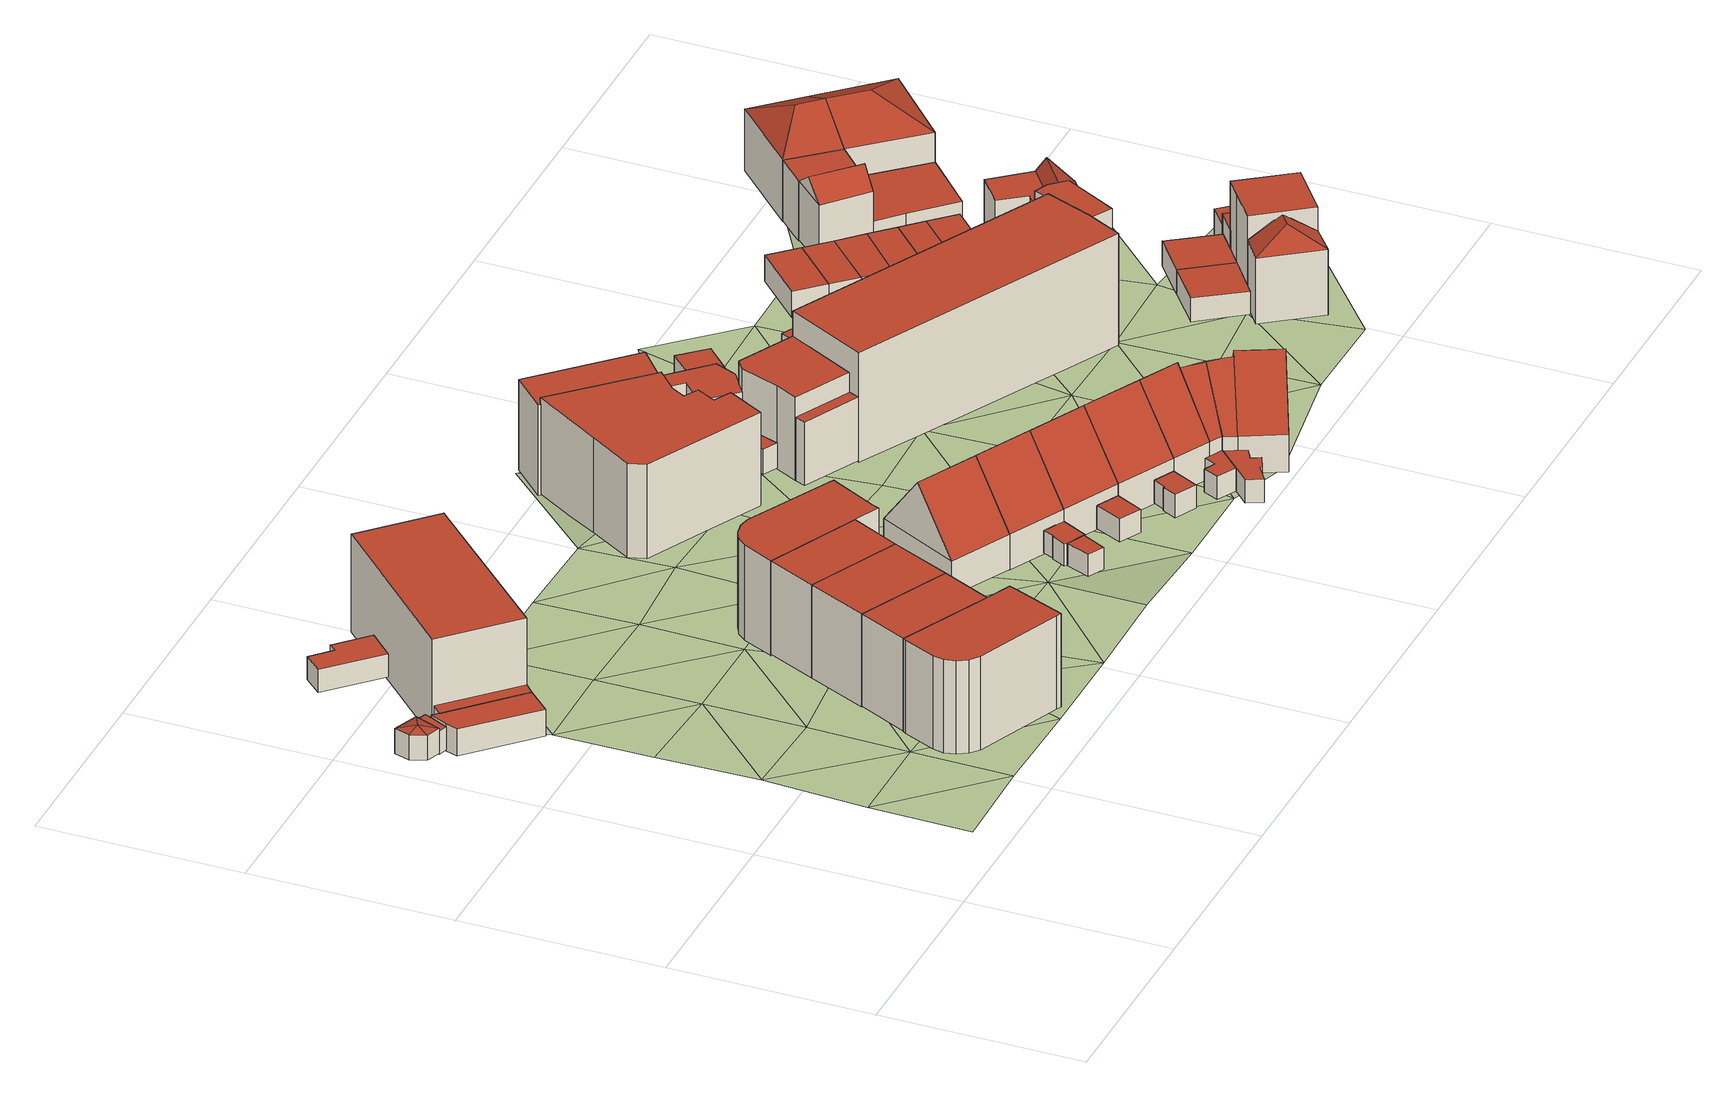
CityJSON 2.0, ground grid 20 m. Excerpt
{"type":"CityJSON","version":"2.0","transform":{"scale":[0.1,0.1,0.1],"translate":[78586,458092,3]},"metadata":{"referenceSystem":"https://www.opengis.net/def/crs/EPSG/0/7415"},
"CityObjects":{
"building1":{"type":"Building","attributes":{"validity":"0"},"children":["building1-1","building1-2","building1-3","building1-4","building1-5","building1-6"]},
"building1-1":{"type":"BuildingPart","attributes":{"roofType":"1000","RelativeEavesHeight":2.4,"RelativeRidgeHeight":2.4,"AbsoluteEavesHeight":6.86,"AbsoluteRidgeHeight":6.86,"validity":"0"},"parents":["building1"],"geometry":[{"type":"Solid","lod":"2","boundaries":[[[[0,1,2,3]],[[1,4,5,2]],[[4,6,7,5]],[[6,8,9,7]],[[8,10,11,9]],[[10,0,3,11]],[[10,8,6,4,1,0]],[[3,2,5,7,9,11]]]],"semantics":{"surfaces":[{"type":"WallSurface"},{"type":"RoofSurface","Direction":155.32,"Slope":90},{"type":"GroundSurface"}],"values":[[0,0,0,0,0,0,1,2]]}}]},
"building1-2":{"type":"BuildingPart","attributes":{"roofType":"1000","RelativeEavesHeight":10.19,"RelativeRidgeHeight":10.19,"AbsoluteEavesHeight":14.27,"AbsoluteRidgeHeight":14.27,"validity":"0"},"parents":["building1"],"geometry":[{"type":"Solid","lod":"2","boundaries":[[[[12,13,14,15]],[[13,16,17,14]],[[16,18,19,17]],[[18,12,15,19]],[[18,16,13,12]],[[15,14,17,19]]]],"semantics":{"surfaces":[{"type":"WallSurface"},{"type":"RoofSurface","Direction":0,"Slope":90},{"type":"GroundSurface"}],"values":[[0,0,0,0,1,2]]}}]},
"building1-3":{"type":"BuildingPart","attributes":{"roofType":"1070","RelativeEavesHeight":2.57,"RelativeRidgeHeight":3.01,"AbsoluteEavesHeight":7.41,"AbsoluteRidgeHeight":7.85,"validity":"0"},"parents":["building1"],"geometry":[{"type":"Solid","lod":"2","boundaries":[[[[20,21,22,23]],[[21,24,25,22]],[[24,26,27,25]],[[26,28,29,27]],[[28,20,23,29]],[[21,20,30]],[[24,21,30]],[[26,24,30]],[[28,26,30]],[[20,28,30]],[[23,22,25,27,29]]]],"semantics":{"surfaces":[{"type":"WallSurface"},{"type":"RoofSurface","Direction":198.04,"Slope":72.34},{"type":"RoofSurface","Direction":246.57,"Slope":67.33},{"type":"RoofSurface","Direction":289.23,"Slope":70.92},{"type":"RoofSurface","Direction":20.93,"Slope":73.2},{"type":"RoofSurface","Direction":110.12,"Slope":71.94},{"type":"GroundSurface"}],"values":[[0,0,0,0,0,1,2,3,4,5,6]]}}]},
"building1-4":{"type":"BuildingPart","attributes":{"roofType":"1000","RelativeEavesHeight":2.36,"RelativeRidgeHeight":2.36,"AbsoluteEavesHeight":7.11,"AbsoluteRidgeHeight":7.11,"validity":"0"},"parents":["building1"],"geometry":[{"type":"Solid","lod":"2","boundaries":[[[[31,32,33,34]],[[32,35,36,33]],[[35,37,38,36]],[[37,39,40,38]],[[39,31,34,40]],[[39,37,35,32,31]],[[34,33,36,38,40]]]],"semantics":{"surfaces":[{"type":"WallSurface"},{"type":"RoofSurface","Direction":0,"Slope":90},{"type":"GroundSurface"}],"values":[[0,0,0,0,0,1,2]]}}]},
"building1-5":{"type":"BuildingPart","attributes":{"roofType":"1000","RelativeEavesHeight":2.87,"RelativeRidgeHeight":2.87,"AbsoluteEavesHeight":7.41,"AbsoluteRidgeHeight":7.41,"validity":"0"},"parents":["building1"],"geometry":[{"type":"Solid","lod":"2","boundaries":[[[[41,42,43,44]],[[42,45,46,43]],[[45,47,48,46]],[[47,41,44,48]],[[47,45,42,41]],[[44,43,46,48]]]],"semantics":{"surfaces":[{"type":"WallSurface"},{"type":"RoofSurface","Direction":0,"Slope":90},{"type":"GroundSurface"}],"values":[[0,0,0,0,1,2]]}}]},
"building1-6":{"type":"BuildingPart","attributes":{"roofType":"1000","RelativeEavesHeight":2.84,"RelativeRidgeHeight":2.84,"AbsoluteEavesHeight":7.41,"AbsoluteRidgeHeight":7.41,"validity":"0"},"parents":["building1"],"geometry":[{"type":"Solid","lod":"2","boundaries":[[[[49,50,51,52]],[[50,53,54,51]],[[53,55,56,54]],[[55,47,57,56]],[[47,49,52,57]],[[47,55,53,50,49]],[[52,51,54,56,57]]]],"semantics":{"surfaces":[{"type":"WallSurface"},{"type":"RoofSurface","Direction":0,"Slope":90},{"type":"GroundSurface"}],"values":[[0,0,0,0,0,1,2]]}}]},
"building2":{"type":"Building","attributes":{"roofType":"1000","RelativeEavesHeight":9.72,"RelativeRidgeHeight":9.72,"AbsoluteEavesHeight":13.99,"AbsoluteRidgeHeight":13.99,"validity":"0"},"geometry":[{"type":"Solid","lod":"2","boundaries":[[[[58,59,60,61]],[[59,62,63,60]],[[62,64,65,63]],[[64,66,67,65]],[[66,68,69,67]],[[68,70,71,69]],[[70,72,73,71]],[[72,74,75,73]],[[74,76,77,75]],[[76,78,79,77]],[[78,80,81,79]],[[80,58,61,81]],[[80,78,76,74,72,70,68,66,64,62,59,58]],[[61,60,63,65,67,69,71,73,75,77,79,81]]]],"semantics":{"surfaces":[{"type":"WallSurface"},{"type":"RoofSurface","Direction":0,"Slope":90},{"type":"GroundSurface"}],"values":[[0,0,0,0,0,0,0,0,0,0,0,0,1,2]]}}]},
"building3":{"type":"Building","attributes":{"roofType":"1000","RelativeEavesHeight":9.61,"RelativeRidgeHeight":9.61,"AbsoluteEavesHeight":13.99,"AbsoluteRidgeHeight":13.99,"validity":"0"},"geometry":[{"type":"Solid","lod":"2","boundaries":[[[[78,76,82,83]],[[76,84,85,82]],[[84,86,87,85]],[[86,78,83,87]],[[86,84,76,78]],[[83,82,85,87]]]],"semantics":{"surfaces":[{"type":"WallSurface"},{"type":"RoofSurface","Direction":0,"Slope":90},{"type":"GroundSurface"}],"values":[[0,0,0,0,1,2]]}}]},
"building4":{"type":"Building","attributes":{"roofType":"1000","RelativeEavesHeight":9.65,"RelativeRidgeHeight":9.65,"AbsoluteEavesHeight":13.99,"AbsoluteRidgeHeight":13.99,"validity":"0"},"geometry":[{"type":"Solid","lod":"2","boundaries":[[[[86,84,88,89]],[[84,90,91,88]],[[90,92,93,91]],[[92,86,89,93]],[[92,90,84,86]],[[89,88,91,93]]]],"semantics":{"surfaces":[{"type":"WallSurface"},{"type":"RoofSurface","Direction":0,"Slope":90},{"type":"GroundSurface"}],"values":[[0,0,0,0,1,2]]}}]},
"building5":{"type":"Building","attributes":{"roofType":"1000","RelativeEavesHeight":9.74,"RelativeRidgeHeight":9.74,"AbsoluteEavesHeight":13.99,"AbsoluteRidgeHeight":13.99,"validity":"0"},"geometry":[{"type":"Solid","lod":"2","boundaries":[[[[92,90,91,93]],[[90,94,95,91]],[[94,96,97,95]],[[96,92,93,97]],[[96,94,90,92]],[[93,91,95,97]]]],"semantics":{"surfaces":[{"type":"WallSurface"},{"type":"RoofSurface","Direction":0,"Slope":90},{"type":"GroundSurface"}],"values":[[0,0,0,0,1,2]]}}]},
"building6":{"type":"Building","attributes":{"roofType":"1000","RelativeEavesHeight":9.88,"RelativeRidgeHeight":9.88,"AbsoluteEavesHeight":13.99,"AbsoluteRidgeHeight":13.99,"validity":"0"},"geometry":[{"type":"Solid","lod":"2","boundaries":[[[[98,99,100,101]],[[99,96,102,100]],[[96,94,103,102]],[[94,104,105,103]],[[104,106,107,105]],[[106,108,109,107]],[[108,110,111,109]],[[110,112,113,111]],[[112,114,115,113]],[[114,116,117,115]],[[116,98,101,117]],[[116,114,112,110,108,106,104,94,96,99,98]],[[101,100,102,103,105,107,109,111,113,115,117]]]],"semantics":{"surfaces":[{"type":"WallSurface"},{"type":"RoofSurface","Direction":0,"Slope":90},{"type":"GroundSurface"}],"values":[[0,0,0,0,0,0,0,0,0,0,0,1,2]]}}]},
"building7":{"type":"Building","attributes":{"roofType":"1030","RelativeEavesHeight":3.64,"RelativeRidgeHeight":9.57,"AbsoluteEavesHeight":7.64,"AbsoluteRidgeHeight":13.56,"validity":"0"},"geometry":[{"type":"Solid","lod":"2","boundaries":[[[[118,119,120,121]],[[119,122,123,120]],[[122,124,125,123]],[[124,118,121,125]],[[122,119,126]],[[118,124,127]],[[119,118,127,126]],[[124,122,126,127]],[[121,120,123,125]]]],"semantics":{"surfaces":[{"type":"WallSurface"},{"type":"RoofSurface","Direction":206.89,"Slope":37.78},{"type":"RoofSurface","Direction":26.82,"Slope":37.78},{"type":"GroundSurface"}],"values":[[0,0,0,0,0,0,1,2,3]]}}]},
"building8":{"type":"Building","attributes":{"validity":"0"},"children":["building8-1","building8-2","building8-3"]},
"building8-1":{"type":"BuildingPart","attributes":{"roofType":"1030","RelativeEavesHeight":3.71,"RelativeRidgeHeight":9.63,"AbsoluteEavesHeight":7.64,"AbsoluteRidgeHeight":13.56,"validity":"0"},"parents":["building8"],"geometry":[{"type":"Solid","lod":"2","boundaries":[[[[128,118,129,130]],[[118,124,131,129]],[[124,132,133,131]],[[132,128,130,133]],[[124,118,127]],[[128,132,134]],[[118,128,134,127]],[[132,124,127,134]],[[130,129,131,133]]]],"semantics":{"surfaces":[{"type":"WallSurface"},{"type":"RoofSurface","Direction":206.89,"Slope":37.84},{"type":"RoofSurface","Direction":26.81,"Slope":37.84},{"type":"GroundSurface"}],"values":[[0,0,0,0,0,0,1,2,3]]}}]},
"building8-2":{"type":"BuildingPart","attributes":{"roofType":"1000","RelativeEavesHeight":2.31,"RelativeRidgeHeight":2.31,"AbsoluteEavesHeight":6.4,"AbsoluteRidgeHeight":6.4,"validity":"0"},"parents":["building8"],"geometry":[{"type":"Solid","lod":"2","boundaries":[[[[135,136,137,138]],[[136,139,140,137]],[[139,141,142,140]],[[141,143,144,142]],[[143,145,146,144]],[[145,147,148,146]],[[147,135,138,148]],[[147,145,143,141,139,136,135]],[[138,137,140,142,144,146,148]]]],"semantics":{"surfaces":[{"type":"WallSurface"},{"type":"RoofSurface","Direction":0,"Slope":90},{"type":"GroundSurface"}],"values":[[0,0,0,0,0,0,0,1,2]]}}]},
"building8-3":{"type":"BuildingPart","attributes":{"roofType":"1000","RelativeEavesHeight":2.27,"RelativeRidgeHeight":2.27,"AbsoluteEavesHeight":6.37,"AbsoluteRidgeHeight":6.37,"validity":"0"},"parents":["building8"],"geometry":[{"type":"Solid","lod":"2","boundaries":[[[[149,150,151,152]],[[150,153,154,151]],[[153,139,140,154]],[[139,149,152,140]],[[139,153,150,149]],[[152,151,154,140]]]],"semantics":{"surfaces":[{"type":"WallSurface"},{"type":"RoofSurface","Direction":0,"Slope":90},{"type":"GroundSurface"}],"values":[[0,0,0,0,1,2]]}}]},
"building9":{"type":"Building","attributes":{"validity":"0"},"children":["building9-1","building9-2"]},
"building9-1":{"type":"BuildingPart","attributes":{"roofType":"1000","RelativeEavesHeight":3,"RelativeRidgeHeight":3,"AbsoluteEavesHeight":7.02,"AbsoluteRidgeHeight":7.02,"validity":"0"},"parents":["building9"],"geometry":[{"type":"Solid","lod":"2","boundaries":[[[[155,156,157,158]],[[156,159,160,157]],[[159,161,162,160]],[[161,163,164,162]],[[163,165,166,164]],[[165,155,158,166]],[[165,163,161,159,156,155]],[[158,157,160,162,164,166]]]],"semantics":{"surfaces":[{"type":"WallSurface"},{"type":"RoofSurface","Direction":0,"Slope":90},{"type":"GroundSurface"}],"values":[[0,0,0,0,0,0,1,2]]}}]},
"building9-2":{"type":"BuildingPart","attributes":{"roofType":"1000","RelativeEavesHeight":10.02,"RelativeRidgeHeight":10.02,"AbsoluteEavesHeight":13.62,"AbsoluteRidgeHeight":13.62,"validity":"0"},"parents":["building9"],"geometry":[{"type":"Solid","lod":"2","boundaries":[[[[167,168,169,170]],[[168,171,172,169]],[[171,173,174,172]],[[173,175,176,174]],[[175,177,178,176]],[[177,179,180,178]],[[179,181,182,180]],[[181,183,184,182]],[[183,185,186,184]],[[185,187,188,186]],[[187,189,190,188]],[[189,167,170,190]],[[189,187,185,183,181,179,177,175,173,171,168,167]],[[170,169,172,174,176,178,180,182,184,186,188,190]]]],"semantics":{"surfaces":[{"type":"WallSurface"},{"type":"RoofSurface","Direction":180,"Slope":90},{"type":"GroundSurface"}],"values":[[0,0,0,0,0,0,0,0,0,0,0,0,1,2]]}}]},
"building10":{"type":"Building","attributes":{"validity":"0"},"children":["building10-1","building10-2"]},
"building10-1":{"type":"BuildingPart","attributes":{"roofType":"1000","RelativeEavesHeight":2.36,"RelativeRidgeHeight":2.36,"AbsoluteEavesHeight":6.38,"AbsoluteRidgeHeight":6.38,"validity":"0"},"parents":["building10"],"geometry":[{"type":"Solid","lod":"2","boundaries":[[[[191,192,193,194]],[[192,195,196,193]],[[195,197,198,196]],[[197,191,194,198]],[[197,195,192,191]],[[194,193,196,198]]]],"semantics":{"surfaces":[{"type":"WallSurface"},{"type":"RoofSurface","Direction":0,"Slope":90},{"type":"GroundSurface"}],"values":[[0,0,0,0,1,2]]}}]},
"building10-2":{"type":"BuildingPart","attributes":{"roofType":"1030","RelativeEavesHeight":3.75,"RelativeRidgeHeight":9.67,"AbsoluteEavesHeight":7.64,"AbsoluteRidgeHeight":13.56,"validity":"0"},"parents":["building10"],"geometry":[{"type":"Solid","lod":"2","boundaries":[[[[132,199,200,133]],[[199,201,202,200]],[[201,128,130,202]],[[128,132,133,130]],[[201,199,203]],[[132,128,134]],[[199,132,134,203]],[[128,201,203,134]],[[133,200,202,130]]]],"semantics":{"surfaces":[{"type":"WallSurface"},{"type":"RoofSurface","Direction":26.54,"Slope":37.71},{"type":"RoofSurface","Direction":206.11,"Slope":37.69},{"type":"GroundSurface"}],"values":[[0,0,0,0,0,0,1,2,3]]}}]},
"building11":{"type":"Building","attributes":{"validity":"0"},"children":["building11-1","building11-2"]},
"building11-1":{"type":"BuildingPart","attributes":{"roofType":"1000","RelativeEavesHeight":2.38,"RelativeRidgeHeight":2.38,"AbsoluteEavesHeight":6.28,"AbsoluteRidgeHeight":6.28,"validity":"0"},"parents":["building11"],"geometry":[{"type":"Solid","lod":"2","boundaries":[[[[204,205,206,207]],[[205,208,209,206]],[[208,210,211,209]],[[210,212,213,211]],[[212,214,215,213]],[[214,204,207,215]],[[214,212,210,208,205,204]],[[207,206,209,211,213,215]]]],"semantics":{"surfaces":[{"type":"WallSurface"},{"type":"RoofSurface","Direction":0,"Slope":90},{"type":"GroundSurface"}],"values":[[0,0,0,0,0,0,1,2]]}}]},
"building11-2":{"type":"BuildingPart","attributes":{"roofType":"1030","RelativeEavesHeight":3.79,"RelativeRidgeHeight":9.72,"AbsoluteEavesHeight":7.64,"AbsoluteRidgeHeight":13.56,"validity":"0"},"parents":["building11"],"geometry":[{"type":"Solid","lod":"2","boundaries":[[[[216,201,217,218]],[[201,199,219,217]],[[199,220,221,219]],[[220,216,218,221]],[[199,201,203]],[[216,220,222]],[[201,216,222,203]],[[220,199,203,222]],[[218,217,219,221]]]],"semantics":{"surfaces":[{"type":"WallSurface"},{"type":"RoofSurface","Direction":206.89,"Slope":37.73},{"type":"RoofSurface","Direction":26.87,"Slope":37.62},{"type":"GroundSurface"}],"values":[[0,0,0,0,0,0,1,2,3]]}}]},
"building12":{"type":"Building","attributes":{"validity":"0"},"children":["building12-1","building12-2"]},
"building12-1":{"type":"BuildingPart","attributes":{"roofType":"1000","RelativeEavesHeight":6.39,"RelativeRidgeHeight":6.39,"AbsoluteEavesHeight":10.07,"AbsoluteRidgeHeight":10.07,"validity":"0"},"parents":["building12"],"geometry":[{"type":"Solid","lod":"2","boundaries":[[[[223,224,225,226]],[[224,227,228,225]],[[227,229,230,228]],[[229,231,232,230]],[[231,233,234,232]],[[233,235,236,234]],[[235,223,226,236]],[[235,233,231,229,227,224,223]],[[226,225,228,230,232,234,236]]]],"semantics":{"surfaces":[{"type":"WallSurface"},{"type":"RoofSurface","Direction":0,"Slope":90},{"type":"GroundSurface"}],"values":[[0,0,0,0,0,0,0,1,2]]}}]},
"building12-2":{"type":"BuildingPart","attributes":{"roofType":"1000","RelativeEavesHeight":9.42,"RelativeRidgeHeight":9.42,"AbsoluteEavesHeight":12.87,"AbsoluteRidgeHeight":12.87,"validity":"0"},"parents":["building12"],"geometry":[{"type":"Solid","lod":"2","boundaries":[[[[237,238,239,240]],[[238,241,242,239]],[[241,243,244,242]],[[243,237,240,244]],[[243,241,238,237]],[[240,239,242,244]]]],"semantics":{"surfaces":[{"type":"WallSurface"},{"type":"RoofSurface","Direction":0,"Slope":90},{"type":"GroundSurface"}],"values":[[0,0,0,0,1,2]]}}]},
"building13":{"type":"Building","attributes":{"validity":"0"},"children":["building13-1","building13-2","building13-3"]},
"building13-1":{"type":"BuildingPart","attributes":{"roofType":"1030","RelativeEavesHeight":3.9,"RelativeRidgeHeight":9.32,"AbsoluteEavesHeight":7.64,"AbsoluteRidgeHeight":13.06,"validity":"0"},"parents":["building13"],"geometry":[{"type":"Solid","lod":"2","boundaries":[[[[245,246,247,248]],[[246,249,250,247]],[[249,251,252,250]],[[251,245,248,252]],[[249,246,253]],[[245,251,254]],[[246,245,254,253]],[[251,249,253,254]],[[248,247,250,252]]]],"semantics":{"surfaces":[{"type":"WallSurface"},{"type":"RoofSurface","Direction":43.74,"Slope":37.12},{"type":"RoofSurface","Direction":215.82,"Slope":37.32},{"type":"GroundSurface"}],"values":[[0,0,0,0,0,0,1,2,3]]}}]},
"building13-2":{"type":"BuildingPart","attributes":{"roofType":"1030","RelativeEavesHeight":3.86,"RelativeRidgeHeight":9.78,"AbsoluteEavesHeight":7.64,"AbsoluteRidgeHeight":13.56,"validity":"0"},"parents":["building13"],"geometry":[{"type":"Solid","lod":"2","boundaries":[[[[251,216,218,255]],[[216,220,221,218]],[[220,256,257,221]],[[256,251,255,257]],[[220,216,222]],[[251,256,258]],[[216,251,258,222]],[[256,220,222,258]],[[255,218,221,257]]]],"semantics":{"surfaces":[{"type":"WallSurface"},{"type":"RoofSurface","Direction":206.83,"Slope":37.69},{"type":"RoofSurface","Direction":26.79,"Slope":37.69},{"type":"GroundSurface"}],"values":[[0,0,0,0,0,0,1,2,3]]}}]},
"building13-3":{"type":"BuildingPart","attributes":{"roofType":"1000","RelativeEavesHeight":2.37,"RelativeRidgeHeight":2.37,"AbsoluteEavesHeight":6.19,"AbsoluteRidgeHeight":6.19,"validity":"0"},"parents":["building13"],"geometry":[{"type":"Solid","lod":"2","boundaries":[[[[259,260,261,262]],[[260,263,264,261]],[[263,265,266,264]],[[265,267,268,266]],[[267,269,270,268]],[[269,259,262,270]],[[269,267,265,263,260,259]],[[262,261,264,266,268,270]]]],"semantics":{"surfaces":[{"type":"WallSurface"},{"type":"RoofSurface","Direction":0,"Slope":90},{"type":"GroundSurface"}],"values":[[0,0,0,0,0,0,1,2]]}}]},
"building14":{"type":"Building","attributes":{"validity":"0"},"children":["building14-1","building14-2","building14-3"]},
"building14-1":{"type":"BuildingPart","attributes":{"roofType":"1030","RelativeEavesHeight":3.92,"RelativeRidgeHeight":9.35,"AbsoluteEavesHeight":7.64,"AbsoluteRidgeHeight":13.06,"validity":"0"},"parents":["building14"],"geometry":[{"type":"Solid","lod":"2","boundaries":[[[[271,272,273,274]],[[272,246,247,273]],[[246,275,276,247]],[[275,271,274,276]],[[246,272,253]],[[271,275,277]],[[272,271,277,253]],[[275,246,253,277]],[[274,273,247,276]]]],"semantics":{"surfaces":[{"type":"WallSurface"},{"type":"RoofSurface","Direction":235.65,"Slope":37.81},{"type":"RoofSurface","Direction":48.06,"Slope":37.22},{"type":"GroundSurface"}],"values":[[0,0,0,0,0,0,1,2,3]]}}]},
"building14-2":{"type":"BuildingPart","attributes":{"roofType":"1030","RelativeEavesHeight":3.93,"RelativeRidgeHeight":9.86,"AbsoluteEavesHeight":7.64,"AbsoluteRidgeHeight":13.56,"validity":"0"},"parents":["building14"],"geometry":[{"type":"Solid","lod":"2","boundaries":[[[[278,271,274,279]],[[271,280,281,274]],[[280,282,283,281]],[[282,278,279,283]],[[280,271,284]],[[278,282,285]],[[271,278,285,284]],[[282,280,284,285]],[[279,274,281,283]]]],"semantics":{"surfaces":[{"type":"WallSurface"},{"type":"RoofSurface","Direction":243.8,"Slope":38.09},{"type":"RoofSurface","Direction":63.57,"Slope":38.09},{"type":"GroundSurface"}],"values":[[0,0,0,0,0,0,1,2,3]]}}]},
"building14-3":{"type":"BuildingPart","attributes":{"roofType":"1000","RelativeEavesHeight":2.38,"RelativeRidgeHeight":2.38,"AbsoluteEavesHeight":6.19,"AbsoluteRidgeHeight":6.19,"validity":"0"},"parents":["building14"],"geometry":[{"type":"Solid","lod":"2","boundaries":[[[[286,287,288,289]],[[287,290,291,288]],[[290,292,293,291]],[[292,294,295,293]],[[294,296,297,295]],[[296,298,299,297]],[[298,300,301,299]],[[300,286,289,301]],[[300,298,296,294,292,290,287,286]],[[289,288,291,293,295,297,299,301]]]],"semantics":{"surfaces":[{"type":"WallSurface"},{"type":"RoofSurface","Direction":0,"Slope":90},{"type":"GroundSurface"}],"values":[[0,0,0,0,0,0,0,0,1,2]]}}]},
"building15":{"type":"Building","attributes":{"roofType":"1000","RelativeEavesHeight":3.17,"RelativeRidgeHeight":3.17,"AbsoluteEavesHeight":6.84,"AbsoluteRidgeHeight":6.84,"validity":"0"},"geometry":[{"type":"Solid","lod":"2","boundaries":[[[[302,303,304,305]],[[303,306,307,304]],[[306,308,309,307]],[[308,302,305,309]],[[308,306,303,302]],[[305,304,307,309]]]],"semantics":{"surfaces":[{"type":"WallSurface"},{"type":"RoofSurface","Direction":0,"Slope":90},{"type":"GroundSurface"}],"values":[[0,0,0,0,1,2]]}}]},
"building16":{"type":"Building","attributes":{"validity":"0"},"children":["building16-1","building16-2","building16-3","building16-4","building16-5","building16-6","building16-7"]},
"building16-1":{"type":"BuildingPart","attributes":{"roofType":"1000","RelativeEavesHeight":11.57,"RelativeRidgeHeight":11.57,"AbsoluteEavesHeight":15.12,"AbsoluteRidgeHeight":15.12,"validity":"0"},"parents":["building16"],"geometry":[{"type":"Solid","lod":"2","boundaries":[[[[310,311,312,313]],[[311,314,315,312]],[[314,316,317,315]],[[316,318,319,317]],[[318,310,313,319]],[[318,316,314,311,310]],[[313,312,315,317,319]]]],"semantics":{"surfaces":[{"type":"WallSurface"},{"type":"RoofSurface","Direction":0,"Slope":90},{"type":"GroundSurface"}],"values":[[0,0,0,0,0,1,2]]}}]},
"building16-2":{"type":"BuildingPart","attributes":{"roofType":"1000","RelativeEavesHeight":8.57,"RelativeRidgeHeight":8.57,"AbsoluteEavesHeight":12.12,"AbsoluteRidgeHeight":12.12,"validity":"0"},"parents":["building16"],"geometry":[{"type":"Solid","lod":"2","boundaries":[[[[320,321,322,323]],[[321,324,325,322]],[[324,326,313,325]],[[326,327,319,313]],[[327,320,323,319]],[[327,326,324,321,320]],[[323,322,325,313,319]]]],"semantics":{"surfaces":[{"type":"WallSurface"},{"type":"RoofSurface","Direction":0,"Slope":90},{"type":"GroundSurface"}],"values":[[0,0,0,0,0,1,2]]}}]},
"building16-3":{"type":"BuildingPart","attributes":{"roofType":"1000","RelativeEavesHeight":11.29,"RelativeRidgeHeight":11.29,"AbsoluteEavesHeight":14.71,"AbsoluteRidgeHeight":14.71,"validity":"0"},"parents":["building16"],"geometry":[{"type":"Solid","lod":"2","boundaries":[[[[328,329,330,331]],[[329,332,333,330]],[[332,334,335,333]],[[334,336,337,335]],[[336,328,331,337]],[[336,334,332,329,328]],[[331,330,333,335,337]]]],"semantics":{"surfaces":[{"type":"WallSurface"},{"type":"RoofSurface","Direction":0,"Slope":90},{"type":"GroundSurface"}],"values":[[0,0,0,0,0,1,2]]}}]},
"building16-4":{"type":"BuildingPart","attributes":{"roofType":"1000","RelativeEavesHeight":2.65,"RelativeRidgeHeight":2.65,"AbsoluteEavesHeight":6.62,"AbsoluteRidgeHeight":6.62,"validity":"0"},"parents":["building16"],"geometry":[{"type":"Solid","lod":"2","boundaries":[[[[338,339,340,341]],[[339,342,343,340]],[[342,344,345,343]],[[344,346,347,345]],[[346,348,349,347]],[[348,338,341,349]],[[348,346,344,342,339,338]],[[341,340,343,345,347,349]]]],"semantics":{"surfaces":[{"type":"WallSurface"},{"type":"RoofSurface","Direction":0,"Slope":90},{"type":"GroundSurface"}],"values":[[0,0,0,0,0,0,1,2]]}}]},
"building16-5":{"type":"BuildingPart","attributes":{"roofType":"1000","RelativeEavesHeight":8.67,"RelativeRidgeHeight":8.67,"AbsoluteEavesHeight":12.52,"AbsoluteRidgeHeight":12.52,"validity":"0"},"parents":["building16"],"geometry":[{"type":"Solid","lod":"2","boundaries":[[[[350,351,352,353]],[[351,354,355,352]],[[354,356,357,355]],[[356,358,359,357]],[[358,360,361,359]],[[360,350,353,361]],[[360,358,356,354,351,350]],[[353,352,355,357,359,361]]]],"semantics":{"surfaces":[{"type":"WallSurface"},{"type":"RoofSurface","Direction":0,"Slope":90},{"type":"GroundSurface"}],"values":[[0,0,0,0,0,0,1,2]]}}]},
"building16-6":{"type":"BuildingPart","attributes":{"roofType":"1000","RelativeEavesHeight":2.85,"RelativeRidgeHeight":2.85,"AbsoluteEavesHeight":6.62,"AbsoluteRidgeHeight":6.62,"validity":"0"},"parents":["building16"],"geometry":[{"type":"Solid","lod":"2","boundaries":[[[[362,363,364,365]],[[363,366,353,364]],[[366,367,361,353]],[[367,362,365,361]],[[367,366,363,362]],[[365,364,353,361]]]],"semantics":{"surfaces":[{"type":"WallSurface"},{"type":"RoofSurface","Direction":0,"Slope":90},{"type":"GroundSurface"}],"values":[[0,0,0,0,1,2]]}}]},
"building16-7":{"type":"BuildingPart","attributes":{"roofType":"1000","RelativeEavesHeight":6.59,"RelativeRidgeHeight":6.59,"AbsoluteEavesHeight":10.52,"AbsoluteRidgeHeight":10.52,"validity":"0"},"parents":["building16"],"geometry":[{"type":"Solid","lod":"2","boundaries":[[[[368,369,370,371]],[[369,372,373,370]],[[372,374,375,373]],[[374,368,371,375]],[[374,372,369,368]],[[371,370,373,375]]]],"semantics":{"surfaces":[{"type":"WallSurface"},{"type":"RoofSurface","Direction":0,"Slope":90},{"type":"GroundSurface"}],"values":[[0,0,0,0,1,2]]}}]},
"building17":{"type":"Building","attributes":{"roofType":"1000","RelativeEavesHeight":2.64,"RelativeRidgeHeight":2.64,"AbsoluteEavesHeight":6.28,"AbsoluteRidgeHeight":6.28,"validity":"0"},"geometry":[{"type":"Solid","lod":"2","boundaries":[[[[376,377,378,379]],[[377,380,381,378]],[[380,382,383,381]],[[382,376,379,383]],[[382,380,377,376]],[[379,378,381,383]]]],"semantics":{"surfaces":[{"type":"WallSurface"},{"type":"RoofSurface","Direction":0,"Slope":90},{"type":"GroundSurface"}],"values":[[0,0,0,0,1,2]]}}]},
"building18":{"type":"Building","attributes":{"roofType":"1000","RelativeEavesHeight":2.56,"RelativeRidgeHeight":2.56,"AbsoluteEavesHeight":6.28,"AbsoluteRidgeHeight":6.28,"validity":"0"},"geometry":[{"type":"Solid","lod":"2","boundaries":[[[[384,376,385,386]],[[376,382,387,385]],[[382,388,389,387]],[[388,384,386,389]],[[388,382,376,384]],[[386,385,387,389]]]],"semantics":{"surfaces":[{"type":"WallSurface"},{"type":"RoofSurface","Direction":0,"Slope":90},{"type":"GroundSurface"}],"values":[[0,0,0,0,1,2]]}}]},
"building19":{"type":"Building","attributes":{"roofType":"1000","RelativeEavesHeight":2.51,"RelativeRidgeHeight":2.51,"AbsoluteEavesHeight":6.03,"AbsoluteRidgeHeight":6.03,"validity":"0"},"geometry":[{"type":"Solid","lod":"2","boundaries":[[[[390,391,392,393]],[[391,394,395,392]],[[394,396,397,395]],[[396,390,393,397]],[[396,394,391,390]],[[393,392,395,397]]]],"semantics":{"surfaces":[{"type":"WallSurface"},{"type":"RoofSurface","Direction":0,"Slope":90},{"type":"GroundSurface"}],"values":[[0,0,0,0,1,2]]}}]},
"building20":{"type":"Building","attributes":{"roofType":"1000","RelativeEavesHeight":2.58,"RelativeRidgeHeight":2.58,"AbsoluteEavesHeight":6.28,"AbsoluteRidgeHeight":6.28,"validity":"0"},"geometry":[{"type":"Solid","lod":"2","boundaries":[[[[398,384,386,399]],[[384,388,389,386]],[[388,400,401,389]],[[400,398,399,401]],[[400,388,384,398]],[[399,386,389,401]]]],"semantics":{"surfaces":[{"type":"WallSurface"},{"type":"RoofSurface","Direction":0,"Slope":90},{"type":"GroundSurface"}],"values":[[0,0,0,0,1,2]]}}]},
"building21":{"type":"Building","attributes":{"roofType":"1000","RelativeEavesHeight":2.63,"RelativeRidgeHeight":2.63,"AbsoluteEavesHeight":6.28,"AbsoluteRidgeHeight":6.28,"validity":"0"},"geometry":[{"type":"Solid","lod":"2","boundaries":[[[[402,398,403,404]],[[398,400,405,403]],[[400,406,407,405]],[[406,402,404,407]],[[406,400,398,402]],[[404,403,405,407]]]],"semantics":{"surfaces":[{"type":"WallSurface"},{"type":"RoofSurface","Direction":0,"Slope":90},{"type":"GroundSurface"}],"values":[[0,0,0,0,1,2]]}}]},
"building22":{"type":"Building","attributes":{"roofType":"1000","RelativeEavesHeight":2.71,"RelativeRidgeHeight":2.71,"AbsoluteEavesHeight":6.28,"AbsoluteRidgeHeight":6.28,"validity":"0"},"geometry":[{"type":"Solid","lod":"2","boundaries":[[[[408,402,404,409]],[[402,406,407,404]],[[406,410,411,407]],[[410,408,409,411]],[[410,406,402,408]],[[409,404,407,411]]]],"semantics":{"surfaces":[{"type":"WallSurface"},{"type":"RoofSurface","Direction":0,"Slope":90},{"type":"GroundSurface"}],"values":[[0,0,0,0,1,2]]}}]},
"building23":{"type":"Building","attributes":{"validity":"0"},"children":["building23-1","building23-2","building23-3"]},
"building23-1":{"type":"BuildingPart","attributes":{"roofType":"1000","RelativeEavesHeight":6.08,"RelativeRidgeHeight":6.08,"AbsoluteEavesHeight":9.43,"AbsoluteRidgeHeight":9.43,"validity":"0"},"parents":["building23"],"geometry":[{"type":"Solid","lod":"2","boundaries":[[[[412,413,414,415]],[[413,416,417,414]],[[416,418,419,417]],[[418,420,421,419]],[[420,422,423,421]],[[422,412,415,423]],[[422,420,418,416,413,412]],[[415,414,417,419,421,423]]]],"semantics":{"surfaces":[{"type":"WallSurface"},{"type":"RoofSurface","Direction":0,"Slope":90},{"type":"GroundSurface"}],"values":[[0,0,0,0,0,0,1,2]]}}]},
"building23-2":{"type":"BuildingPart","attributes":{"roofType":"1030","RelativeEavesHeight":5.15,"RelativeRidgeHeight":7.29,"AbsoluteEavesHeight":8.49,"AbsoluteRidgeHeight":10.64,"validity":"0"},"parents":["building23"],"geometry":[{"type":"Solid","lod":"2","boundaries":[[[[418,416,417,419]],[[416,424,425,417]],[[424,426,427,425]],[[426,418,419,427]],[[424,416,428]],[[418,426,429]],[[416,418,429,428]],[[426,424,428,429]],[[419,417,425,427]]]],"semantics":{"surfaces":[{"type":"WallSurface"},{"type":"RoofSurface","Direction":321.86,"Slope":39.83},{"type":"RoofSurface","Direction":141.36,"Slope":40.23},{"type":"GroundSurface"}],"values":[[0,0,0,0,0,0,1,2,3]]}}]},
"building23-3":{"type":"BuildingPart","attributes":{"roofType":"1000","RelativeEavesHeight":2.97,"RelativeRidgeHeight":2.97,"AbsoluteEavesHeight":6.33,"AbsoluteRidgeHeight":6.33,"validity":"0"},"parents":["building23"],"geometry":[{"type":"Solid","lod":"2","boundaries":[[[[430,431,432,433]],[[431,434,435,432]],[[434,436,437,435]],[[436,430,433,437]],[[436,434,431,430]],[[433,432,435,437]]]],"semantics":{"surfaces":[{"type":"WallSurface"},{"type":"RoofSurface","Direction":0,"Slope":90},{"type":"GroundSurface"}],"values":[[0,0,0,0,1,2]]}}]},
"building24":{"type":"Building","attributes":{"roofType":"1000","RelativeEavesHeight":2.8,"RelativeRidgeHeight":2.8,"AbsoluteEavesHeight":6.28,"AbsoluteRidgeHeight":6.28,"validity":"0"},"geometry":[{"type":"Solid","lod":"2","boundaries":[[[[438,408,439,440]],[[408,410,441,439]],[[410,442,443,441]],[[442,438,440,443]],[[442,410,408,438]],[[440,439,441,443]]]],"semantics":{"surfaces":[{"type":"WallSurface"},{"type":"RoofSurface","Direction":0,"Slope":90},{"type":"GroundSurface"}],"values":[[0,0,0,0,1,2]]}}]},
"building25":{"type":"Building","attributes":{"roofType":"1000","RelativeEavesHeight":2.63,"RelativeRidgeHeight":2.63,"AbsoluteEavesHeight":6.03,"AbsoluteRidgeHeight":6.03,"validity":"0"},"geometry":[{"type":"Solid","lod":"2","boundaries":[[[[444,390,445,446]],[[390,396,447,445]],[[396,448,449,447]],[[448,444,446,449]],[[448,396,390,444]],[[446,445,447,449]]]],"semantics":{"surfaces":[{"type":"WallSurface"},{"type":"RoofSurface","Direction":0,"Slope":90},{"type":"GroundSurface"}],"values":[[0,0,0,0,1,2]]}}]},
"building26":{"type":"Building","attributes":{"validity":"0"},"children":["building26-1","building26-2","building26-3","building26-4"]},
"building26-1":{"type":"BuildingPart","attributes":{"roofType":"1130","RelativeEavesHeight":6.74,"RelativeRidgeHeight":8.94,"AbsoluteEavesHeight":10.46,"AbsoluteRidgeHeight":12.65,"validity":"0"},"parents":["building26"],"geometry":[{"type":"Solid","lod":"2","boundaries":[[[[450,451,452,453]],[[451,454,455,452]],[[454,456,457,455]],[[456,450,453,457]],[[454,451,458]],[[450,456,459]],[[451,450,459,458]],[[456,454,458,459]],[[453,452,455,457]]]],"semantics":{"surfaces":[{"type":"WallSurface"},{"type":"RoofSurface","Direction":234.4,"Slope":35.98},{"type":"RoofSurface","Direction":142.5,"Slope":55.71},{"type":"RoofSurface","Direction":323.41,"Slope":55.71},{"type":"GroundSurface"}],"values":[[0,0,0,0,1,0,2,3,4]]}}]},
"building26-2":{"type":"BuildingPart","attributes":{"roofType":"1000","RelativeEavesHeight":4.38,"RelativeRidgeHeight":4.38,"AbsoluteEavesHeight":7.86,"AbsoluteRidgeHeight":7.86,"validity":"0"},"parents":["building26"],"geometry":[{"type":"Solid","lod":"2","boundaries":[[[[460,461,462,463]],[[461,464,465,462]],[[464,466,467,465]],[[466,468,469,467]],[[468,460,463,469]],[[468,466,464,461,460]],[[463,462,465,467,469]]]],"semantics":{"surfaces":[{"type":"WallSurface"},{"type":"RoofSurface","Direction":0,"Slope":90},{"type":"GroundSurface"}],"values":[[0,0,0,0,0,1,2]]}}]},
"building26-3":{"type":"BuildingPart","attributes":{"roofType":"1000","RelativeEavesHeight":3.29,"RelativeRidgeHeight":3.29,"AbsoluteEavesHeight":6.69,"AbsoluteRidgeHeight":6.69,"validity":"0"},"parents":["building26"],"geometry":[{"type":"Solid","lod":"2","boundaries":[[[[470,471,472,473]],[[471,474,475,472]],[[474,476,477,475]],[[476,478,479,477]],[[478,480,481,479]],[[480,470,473,481]],[[480,478,476,474,471,470]],[[473,472,475,477,479,481]]]],"semantics":{"surfaces":[{"type":"WallSurface"},{"type":"RoofSurface","Direction":0,"Slope":90},{"type":"GroundSurface"}],"values":[[0,0,0,0,0,0,1,2]]}}]},
"building26-4":{"type":"BuildingPart","attributes":{"roofType":"1000","RelativeEavesHeight":9.4,"RelativeRidgeHeight":9.4,"AbsoluteEavesHeight":12.96,"AbsoluteRidgeHeight":12.96,"validity":"0"},"parents":["building26"],"geometry":[{"type":"Solid","lod":"2","boundaries":[[[[482,483,484,485]],[[483,486,487,484]],[[486,488,489,487]],[[488,490,491,489]],[[490,482,485,491]],[[490,488,486,483,482]],[[485,484,487,489,491]]]],"semantics":{"surfaces":[{"type":"WallSurface"},{"type":"RoofSurface","Direction":0,"Slope":90},{"type":"GroundSurface"}],"values":[[0,0,0,0,0,1,2]]}}]},
"building27":{"type":"Building","attributes":{"validity":"0"},"children":["building27-1","building27-2","building27-3"]},
"building27-1":{"type":"BuildingPart","attributes":{"roofType":"1000","RelativeEavesHeight":2.97,"RelativeRidgeHeight":2.97,"AbsoluteEavesHeight":6.33,"AbsoluteRidgeHeight":6.33,"validity":"0"},"parents":["building27"],"geometry":[{"type":"Solid","lod":"2","boundaries":[[[[430,492,493,433]],[[492,494,495,493]],[[494,431,432,495]],[[431,430,433,432]],[[431,494,492,430]],[[433,493,495,432]]]],"semantics":{"surfaces":[{"type":"WallSurface"},{"type":"RoofSurface","Direction":0,"Slope":90},{"type":"GroundSurface"}],"values":[[0,0,0,0,1,2]]}}]},
"building27-2":{"type":"BuildingPart","attributes":{"roofType":"1030","RelativeEavesHeight":5.2,"RelativeRidgeHeight":7.34,"AbsoluteEavesHeight":8.49,"AbsoluteRidgeHeight":10.64,"validity":"0"},"parents":["building27"],"geometry":[{"type":"Solid","lod":"2","boundaries":[[[[496,424,425,497]],[[424,416,417,425]],[[416,498,499,417]],[[498,496,497,499]],[[416,424,428]],[[496,498,500]],[[424,496,500,428]],[[498,416,428,500]],[[497,425,417,499]]]],"semantics":{"surfaces":[{"type":"WallSurface"},{"type":"RoofSurface","Direction":143,"Slope":40.3},{"type":"RoofSurface","Direction":322.42,"Slope":39.8},{"type":"GroundSurface"}],"values":[[0,0,0,0,0,0,1,2,3]]}}]},
"building27-3":{"type":"BuildingPart","attributes":{"roofType":"1000","RelativeEavesHeight":6.08,"RelativeRidgeHeight":6.08,"AbsoluteEavesHeight":9.43,"AbsoluteRidgeHeight":9.43,"validity":"0"},"parents":["building27"],"geometry":[{"type":"Solid","lod":"2","boundaries":[[[[501,502,503,504]],[[502,505,506,503]],[[505,498,499,506]],[[498,416,417,499]],[[416,413,414,417]],[[413,501,504,414]],[[413,416,498,505,502,501]],[[504,503,506,499,417,414]]]],"semantics":{"surfaces":[{"type":"WallSurface"},{"type":"RoofSurface","Direction":0,"Slope":90},{"type":"GroundSurface"}],"values":[[0,0,0,0,0,0,1,2]]}}]},
"building28":{"type":"Building","attributes":{"validity":"0"},"children":["building28-1","building28-2","building28-3"]},
"building28-1":{"type":"BuildingPart","attributes":{"roofType":"1030","RelativeEavesHeight":6.09,"RelativeRidgeHeight":7.86,"AbsoluteEavesHeight":9.48,"AbsoluteRidgeHeight":11.25,"validity":"0"},"parents":["building28"],"geometry":[{"type":"Solid","lod":"2","boundaries":[[[[507,508,509,510]],[[508,511,512,509]],[[511,513,514,512]],[[513,507,510,514]],[[511,508,515]],[[507,513,516]],[[508,507,516,515]],[[513,511,515,516]],[[510,509,512,514]]]],"semantics":{"surfaces":[{"type":"WallSurface"},{"type":"RoofSurface","Direction":223.08,"Slope":50.34},{"type":"RoofSurface","Direction":43.94,"Slope":50.35},{"type":"GroundSurface"}],"values":[[0,0,0,0,0,0,1,2,3]]}}]},
"building28-2":{"type":"BuildingPart","attributes":{"roofType":"1000","RelativeEavesHeight":6.26,"RelativeRidgeHeight":6.26,"AbsoluteEavesHeight":9.48,"AbsoluteRidgeHeight":9.48,"validity":"0"},"parents":["building28"],"geometry":[{"type":"Solid","lod":"2","boundaries":[[[[517,513,518,519]],[[513,511,520,518]],[[511,521,522,520]],[[521,517,519,522]],[[521,511,513,517]],[[519,518,520,522]]]],"semantics":{"surfaces":[{"type":"WallSurface"},{"type":"RoofSurface","Direction":0,"Slope":90},{"type":"GroundSurface"}],"values":[[0,0,0,0,1,2]]}}]},
"building28-3":{"type":"BuildingPart","attributes":{"roofType":"1130","RelativeEavesHeight":6.36,"RelativeRidgeHeight":8.86,"AbsoluteEavesHeight":9.48,"AbsoluteRidgeHeight":11.98,"validity":"0"},"parents":["building28"],"geometry":[{"type":"Solid","lod":"2","boundaries":[[[[517,521,523,524]],[[521,525,526,523]],[[525,527,528,526]],[[527,517,524,528]],[[525,521,529]],[[517,527,530]],[[521,517,530,529]],[[527,525,529,530]],[[524,523,526,528]]]],"semantics":{"surfaces":[{"type":"WallSurface"},{"type":"RoofSurface","Direction":315.29,"Slope":49.21},{"type":"RoofSurface","Direction":228.35,"Slope":61.11},{"type":"RoofSurface","Direction":47.15,"Slope":61.12},{"type":"GroundSurface"}],"values":[[0,0,0,0,1,0,2,3,4]]}}]},
"building29":{"type":"Building","attributes":{"validity":"0"},"children":["building29-1","building29-2"]},
"building29-1":{"type":"BuildingPart","attributes":{"roofType":"1000","RelativeEavesHeight":3.09,"RelativeRidgeHeight":3.09,"AbsoluteEavesHeight":6.38,"AbsoluteRidgeHeight":6.38,"validity":"0"},"parents":["building29"],"geometry":[{"type":"Solid","lod":"2","boundaries":[[[[531,532,533,534]],[[532,535,536,533]],[[535,537,538,536]],[[537,539,540,538]],[[539,531,534,540]],[[539,537,535,532,531]],[[534,533,536,538,540]]]],"semantics":{"surfaces":[{"type":"WallSurface"},{"type":"RoofSurface","Direction":0,"Slope":90},{"type":"GroundSurface"}],"values":[[0,0,0,0,0,1,2]]}}]},
"building29-2":{"type":"BuildingPart","attributes":{"roofType":"1130","RelativeEavesHeight":6.37,"RelativeRidgeHeight":8.87,"AbsoluteEavesHeight":9.48,"AbsoluteRidgeHeight":11.98,"validity":"0"},"parents":["building29"],"geometry":[{"type":"Solid","lod":"2","boundaries":[[[[527,541,542,528]],[[541,543,544,542]],[[543,517,524,544]],[[517,527,528,524]],[[543,541,545]],[[527,517,530]],[[541,527,530,545]],[[517,543,545,530]],[[528,542,544,524]]]],"semantics":{"surfaces":[{"type":"WallSurface"},{"type":"RoofSurface","Direction":137.03,"Slope":59.3},{"type":"RoofSurface","Direction":47.3,"Slope":61.49},{"type":"RoofSurface","Direction":228.39,"Slope":61.48},{"type":"GroundSurface"}],"values":[[0,0,0,0,1,0,2,3,4]]}}]},
"terrain1":{"type":"TINRelief","attributes":{"validity":"0"},"geometry":[{"type":"CompositeSurface","lod":"2","boundaries":[[[546,547,548]],[[549,546,550]],[[546,548,550]],[[551,549,552]],[[549,550,553]],[[554,551,552]],[[549,553,552]],[[550,548,555]],[[556,554,557]],[[554,552,558]],[[553,550,559]],[[550,555,560]],[[554,558,557]],[[552,553,561]],[[550,560,559]],[[558,552,561]],[[553,559,561]],[[560,555,562]],[[557,558,563]],[[558,561,563]],[[560,562,564]],[[559,560,565]],[[557,563,566]],[[560,564,565]],[[561,559,567]],[[563,561,567]],[[559,565,567]],[[564,562,568]],[[566,563,569]],[[565,564,568]],[[563,567,569]],[[562,570,568]],[[567,565,571]],[[566,569,572]],[[565,568,571]],[[569,567,573]],[[567,571,573]],[[568,570,574]],[[572,569,575]],[[569,573,575]],[[571,568,576]],[[568,574,577]],[[573,571,576]],[[568,577,576]],[[572,575,578]],[[572,578,579]],[[575,573,580]],[[577,574,581]],[[573,576,582]],[[573,582,580]],[[575,580,578]],[[576,577,583]],[[577,581,584]],[[579,578,585]],[[578,580,585]],[[582,576,586]],[[577,584,583]],[[580,582,586]],[[576,583,586]],[[585,580,587]],[[581,588,589]],[[584,581,589]],[[580,586,587]],[[583,584,590]],[[586,583,590]],[[585,587,591]],[[584,589,590]],[[585,591,592]],[[589,588,593]],[[587,586,594]],[[586,590,595]],[[591,587,596]],[[586,595,594]],[[590,589,597]],[[589,593,598]],[[592,591,596]],[[587,594,596]],[[589,598,597]],[[595,590,599]],[[590,597,599]],[[598,593,600]],[[594,595,601]],[[597,598,600]],[[593,602,600]],[[596,594,603]],[[595,599,601]],[[594,601,603]],[[599,597,604]],[[597,600,605]],[[601,599,604]],[[597,605,604]],[[600,602,606]],[[603,601,607]],[[601,604,607]],[[605,600,608]],[[603,607,609]],[[604,605,610]],[[607,604,610]],[[609,607,611]]]}]}
},
"vertices":[
[124,599,39],[77,646,39],[77,646,15],[124,599,15],[93,663,39],[93,663,15],[112,645,39],[112,645,15],[118,652,39],[118,652,15],[148,623,39],[148,623,15],
[54,528,113],[185,660,113],[185,660,11],[54,528,11],[248,598,113],[248,598,11],[118,465,113],[118,465,11],
[22,508,44],[8,513,44],[8,513,18],[22,508,18],[2,528,44],[2,528,18],[7,544,44],[7,544,18],[32,534,44],[32,534,18],[14,525,48],
[43,530,41],[40,523,41],[40,523,17],[43,530,17],[31,505,41],[31,505,17],[22,508,41],[22,508,17],[32,534,41],[32,534,17],
[45,517,44],[55,527,44],[55,527,15],[45,517,15],[118,465,44],[118,465,15],[108,456,44],[108,456,15],
[87,434,44],[27,493,44],[27,493,16],[87,434,16],[31,505,44],[31,505,16],[40,523,44],[40,523,16],[108,456,16],
[331,88,110],[310,37,110],[310,37,13],[331,88,13],[305,39,110],[305,39,13],[218,75,110],[218,75,13],[209,82,110],[209,82,13],[203,92,110],[203,92,13],[201,103,110],[201,103,13],[203,114,110],[203,114,13],[217,146,110],[217,146,13],[219,149,110],[219,149,13],[309,107,110],[309,107,13],[334,96,110],[334,96,13],
[219,149,14],[309,107,14],[242,198,110],[242,198,14],[332,156,110],[332,156,14],
[242,198,13],[332,156,13],[269,257,110],[269,257,13],[359,215,110],[359,215,13],
[291,305,110],[291,305,13],[382,263,110],[382,263,13],
[410,258,110],[407,251,110],[407,251,11],[410,258,11],[382,263,11],[291,305,11],[306,336,110],[306,336,11],[313,345,110],[313,345,11],[323,350,110],[323,350,11],[335,352,110],[335,352,11],[346,350,110],[346,350,11],[429,308,110],[429,308,11],[434,305,110],[434,305,11],
[504,167,46],[444,197,46],[444,197,10],[504,167,10],[486,279,46],[486,279,10],[545,249,46],[545,249,10],[465,238,106],[525,208,106],
[560,139,46],[504,167,9],[560,139,9],[545,249,9],[601,221,46],[601,221,9],[581,180,106],
[560,139,34],[547,113,34],[547,113,11],[560,139,11],[528,122,34],[528,122,11],[526,124,34],[526,124,11],[533,138,34],[533,138,11],[534,137,34],[534,137,11],[539,149,34],[539,149,11],
[546,114,34],[534,90,34],[534,90,11],[546,114,11],[518,98,34],[518,98,11],
[552,462,40],[540,439,40],[540,439,10],[552,462,10],[535,442,40],[535,442,10],[537,446,40],[537,446,10],[520,455,40],[520,455,10],[530,474,40],[530,474,10],
[520,455,106],[537,446,106],[537,446,6],[520,455,6],[535,442,106],[535,442,6],[517,409,106],[517,409,6],[400,468,106],[400,468,6],[395,485,106],[395,485,6],[422,528,106],[422,528,6],[465,597,106],[465,597,6],[544,515,106],[544,515,6],[524,496,106],[524,496,6],[516,482,106],[516,482,6],[530,474,106],[530,474,6],
[604,84,34],[582,95,34],[582,95,10],[604,84,10],[595,122,34],[595,122,10],[617,111,34],[617,111,10],
[658,193,46],[658,193,9],[617,111,46],[617,111,9],[637,152,106],
[674,82,33],[661,55,33],[661,55,9],[674,82,9],[639,66,33],[639,66,9],[646,80,33],[646,80,9],[647,79,33],[647,79,9],[654,92,33],[654,92,9],
[674,82,46],[617,111,8],[674,82,8],[658,193,8],[714,164,46],[714,164,8],[694,123,106],
[617,475,71],[592,458,71],[592,458,7],[617,475,7],[565,488,71],[565,488,7],[587,509,71],[587,509,7],[564,533,71],[564,533,7],[579,545,71],[579,545,7],[626,497,71],[626,497,7],
[544,515,99],[463,598,99],[463,598,5],[544,515,5],[495,630,99],[495,630,5],[579,545,99],[579,545,5],
[753,140,46],[781,112,46],[781,112,7],[753,140,7],[724,57,46],[724,57,7],[711,63,46],[711,63,7],[752,84,101],[732,102,101],
[711,63,8],[755,144,46],[755,144,8],[733,103,106],
[724,57,32],[701,34,32],[701,34,8],[724,57,8],[682,44,32],[682,44,8],[689,59,32],[689,59,8],[700,54,32],[700,54,8],[706,66,32],[706,66,8],
[729,44,46],[723,56,46],[723,56,7],[729,44,7],[808,84,46],[808,84,7],[769,64,101],
[749,4,46],[749,4,7],[812,85,46],[812,85,7],[832,45,46],[832,45,7],[770,65,106],[790,24,106],
[723,56,32],[733,36,32],[733,36,8],[723,56,8],[721,29,32],[721,29,8],[726,20,32],[726,20,8],[711,13,32],[711,13,8],[710,15,32],[710,15,8],[694,4,32],[694,4,8],[686,19,32],[686,19,8],
[665,502,38],[642,526,38],[642,526,7],[665,502,7],[672,556,38],[672,556,7],[695,531,38],[695,531,7],
[922,305,121],[904,259,121],[904,259,5],[922,305,5],[886,223,121],[886,223,5],[618,358,121],[618,358,5],[659,438,121],[659,438,5],
[665,451,91],[927,319,91],[927,319,5],[665,451,5],[927,320,91],[927,320,5],[922,305,91],[659,438,91],
[927,320,117],[941,314,117],[941,314,4],[927,320,4],[955,299,117],[955,299,4],[927,246,117],[927,246,4],[904,259,117],[904,259,4],
[578,419,36],[563,426,36],[563,426,10],[578,419,10],[576,450,36],[576,450,10],[569,453,36],[569,453,10],[583,468,36],[583,468,10],[592,458,36],[592,458,10],
[659,438,95],[623,369,95],[623,369,8],[659,438,8],[567,397,95],[567,397,8],[578,419,95],[578,419,8],[592,458,95],[592,458,8],[603,466,95],[603,466,8],
[617,475,36],[665,451,36],[665,451,8],[617,475,8],[659,438,36],[603,466,36],
[618,358,75],[562,386,75],[562,386,9],[618,358,9],[567,397,75],[567,397,9],[623,369,75],[623,369,9],
[839,479,33],[815,504,33],[815,504,6],[839,479,6],[861,549,33],[861,549,6],[885,524,33],[885,524,6],
[860,457,33],[839,479,7],[860,457,7],[885,524,7],[906,502,33],[906,502,7],
[1014,164,30],[975,135,30],[975,135,5],[1014,164,5],[945,179,30],[945,179,5],[983,208,30],[983,208,5],
[881,436,33],[881,436,7],[928,480,33],[928,480,7],
[902,414,33],[881,436,6],[902,414,6],[928,480,6],[948,459,33],[948,459,6],
[921,395,33],[921,395,6],[967,440,33],[967,440,6],
[968,332,64],[984,345,64],[984,345,3],[968,332,3],[994,333,64],[994,333,3],[952,300,64],[952,300,3],[922,335,64],[922,335,3],[948,356,64],[948,356,3],
[1016,305,46],[1016,305,3],[976,273,46],[976,273,3],[1000,325,76],[959,292,76],
[965,369,33],[984,345,33],[984,345,4],[965,369,4],[968,332,33],[968,332,4],[948,356,33],[948,356,4],
[943,372,33],[921,395,5],[943,372,5],[967,440,5],[989,417,33],[989,417,5],
[1052,193,30],[1014,164,4],[1052,193,4],[983,208,4],[1021,238,30],[1021,238,4],
[1024,91,75],[999,71,75],[999,71,7],[1024,91,7],[961,124,75],[961,124,7],[986,142,75],[986,142,7],[992,107,97],[1005,117,97],
[1092,144,49],[1070,127,49],[1070,127,5],[1092,144,5],[1033,178,49],[1033,178,5],[1052,193,49],[1052,193,5],[1055,195,49],[1055,195,5],
[1077,212,37],[1108,176,37],[1108,176,4],[1077,212,4],[1118,163,37],[1118,163,4],[1101,151,37],[1101,151,4],[1092,144,37],[1092,144,4],[1055,195,37],[1055,195,4],
[1070,127,100],[1024,91,100],[1024,91,6],[1070,127,6],[986,142,100],[986,142,6],[1014,164,100],[1014,164,6],[1033,178,100],[1033,178,6],
[976,378,33],[976,378,4],[995,353,33],[995,353,4],
[1058,336,46],[1058,336,3],[1034,364,64],[1034,364,3],[1041,356,76],
[995,353,64],[976,378,64],[976,378,3],[995,353,3],[1004,400,64],[1004,400,3],
[947,482,65],[908,517,65],[908,517,4],[947,482,4],[938,549,65],[938,549,4],[978,510,65],[978,510,4],[923,533,82],[962,496,82],
[1001,532,65],[978,510,2],[1001,532,2],[938,549,2],[964,575,65],[964,575,2],
[964,575,1],[1001,532,1],[1028,638,65],[1028,638,1],[1068,595,65],[1068,595,1],[1015,585,90],[1035,564,90],
[1057,469,34],[1007,422,34],[1007,422,3],[1057,469,3],[970,460,34],[970,460,3],[947,482,34],[947,482,3],[1001,532,34],[1001,532,3],
[1126,533,65],[1126,533,1],[1057,469,65],[1057,469,1],[1063,532,90],
[90,129,15],[90,29,14],[190,32,13],[91,230,18],[189,130,14],[89,331,18],[190,328,15],[191,229,14],[91,429,16],[291,30,13],[64,540,16],[191,530,13],[189,431,15],[304,241,14],[322,120,14],[289,329,13],[390,30,13],[291,430,13],[379,129,13],[391,229,13],[291,531,11],[387,333,11],[496,127,11],[392,438,11],[491,31,14],[469,242,11],[391,530,9],[489,329,11],[590,29,10],[494,434,11],[593,234,9],[588,128,11],[534,503,10],[490,631,4],[573,442,11],[688,30,9],[589,323,9],[690,229,8],[717,168,8],[579,520,7],[687,327,8],[698,441,7],[751,10,8],[791,130,7],[791,228,7],[692,526,7],[714,608,7],[891,33,7],[792,429,7],[815,374,8],[790,529,6],[887,226,6],[890,130,6],[894,341,7],[973,137,8],[888,429,7],[990,32,7],[891,529,8],[973,343,4],[991,230,4],[1096,121,7],[990,430,6],[1097,220,3],[958,568,2],[1091,331,3],[1117,556,1]
]}
